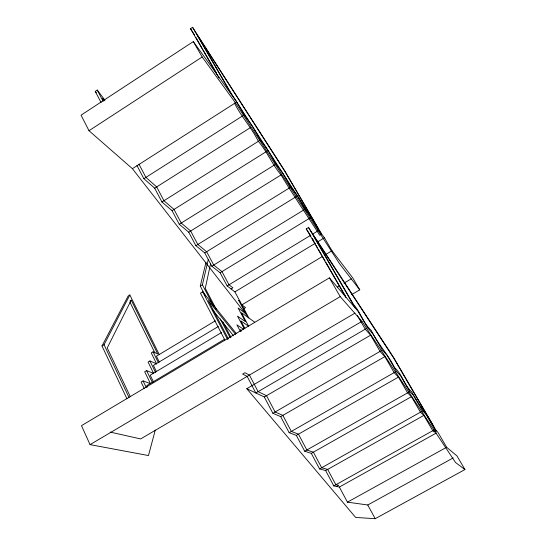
<?xml version="1.0" encoding="UTF-8"?>
<svg xmlns="http://www.w3.org/2000/svg" width="546" height="546" viewBox="0 0 546 546"><rect width="100%" height="100%" fill="white"/><g stroke="black" fill="none" stroke-linecap="round" stroke-linejoin="round"><path stroke-width="0.82" d="M210.565 263.848L205.269 288.329L216.223 309.227M213.718 306.402L202.409 284.807L208.272 259.527M205.405 295.918L200.28 286.104L206.013 262.169M155.276 430.098L148.471 455.555L90.049 444.635L81.497 425.655L329.395 277.859L358.053 311.309L367.608 327.791L372.925 333.838L382.35 350.068L387.107 355.323L396.396 371.314L400.648 375.839L409.814 391.591L413.595 395.454L422.631 410.967L425.982 414.216L434.896 429.504L437.844 432.186L446.635 447.256L456.927 455.869L464.939 469.553L375.204 518.7L355.623 517.431L246.806 388.704L361.957 321.369L455.528 462.496L464.939 469.553M156.661 363.936L151.269 352.928L153.057 351.849L157.746 353.979L131.238 300.15L107.221 347.945L130.241 396.512M126.945 398.792L101.993 345.959L104.047 344.71L129.852 294.97L159.179 354.463M101.993 345.959L128.139 296.021L129.852 294.97M101.119 102.614L95.25 91.366L97.243 90.056L104.934 100.205M218.987 77.928L190.506 28.658L192.574 27.3L284.705 170.734L321.662 234.118L319.744 235.278C306.941 215.104 293.298 195.475 281.053 174.925C272.215 164.558 267.212 151.665 258.333 141.325C251.645 127.764 241.202 116.66 234.473 103.126M351.685 294.622L359.753 289.851L352.771 277.934L331.982 250.723L324.433 237.783L318.823 230.357L311.193 217.274L305.118 209.159L297.413 195.918L290.847 187.073L283.053 173.683L275.962 164.046L268.086 150.498L260.422 140.008L252.47 126.31L244.198 114.906L236.165 101.044L193.304 41.592L81.061 115.165L88.991 130.712L132.398 168.68L248.887 318.018L234.896 291.871L227.136 285.92L220.113 272.761L211.821 266.202L204.736 252.887L195.877 245.68L188.739 232.2L179.259 224.29L172.065 210.647L161.937 201.979L154.689 188.179L143.851 178.699L136.937 165.465M88.991 130.712L202.17 56.975L193.304 41.592M132.398 168.68L235.435 102.832L339.612 263.8L359.753 289.851M143.851 178.699L243.489 115.356M154.689 188.179L250.396 127.621M161.937 201.979L260.422 140.008M172.065 210.647L267.41 150.921M179.259 224.29L275.273 164.469M188.739 232.2L281.053 174.925M195.877 245.68L290.847 187.073M204.736 252.887L296.758 196.321M130.091 300.86L131.238 300.15M211.821 266.202L305.118 209.159M220.113 272.761L310.551 217.663M200.28 286.104L202.409 284.807M236.404 333.667L202.675 291.851L200.464 293.188L224.897 340.056M345.925 297.515L306.265 228.897L308.558 227.505L393.366 357.084L436.39 430.869L434.275 432.043L432.753 430.705L423.853 415.41L420.447 412.196L411.425 396.683L407.582 392.854L398.437 377.102L394.123 372.618L384.848 356.627L380.023 351.412L370.618 335.176L365.233 329.177L357.357 315.561M227.136 285.92L310.346 235.497M312.524 234.173L318.823 230.357M231.06 288.936L232.917 287.81L229.013 284.787L221.976 271.628L213.732 265.035L206.641 251.72L197.823 244.478L190.67 230.999L181.238 223.055L174.031 209.418L163.95 200.716L156.688 186.909L145.905 177.395L138.971 164.162M234.896 291.871L314.974 243.502M317.158 242.185L324.433 237.783M215.295 320.836L156.422 356.21L159.309 362.073M322.536 256.402L241.858 304.88L245.529 307.603L243.707 308.695M325.443 254.654L331.982 250.723M156.586 363.793L149.932 360.954L148.082 362.059L153.631 373.437M218.339 326.488L153.406 365.417L156.368 371.478M153.522 373.382L146.608 370.618L144.704 371.758L150.464 383.661M221.492 332.562L150.198 375.191L153.446 381.879M150.259 383.572L143.066 380.903L141.107 382.077L144.274 388.67M224.447 339.278L146.785 385.599L147.488 387.059M337.387 287.066L339.585 285.756M343.98 283.149L351.31 278.801M90.049 444.635L340.213 296.635L361.957 321.369M354.968 313.124L140.656 438.929L110.251 432.111M366.421 328.487L255.828 392.97L247.167 376.406L242.629 374.065L244.922 372.713L249.433 375.075L258.108 391.639L266.537 395.693L275.109 411.998L282.855 415.37L291.339 431.422L298.464 434.179L306.845 449.986L313.384 452.177L321.676 467.745L327.682 469.41L335.872 484.746L338.663 485.339L336.623 486.479M246.806 388.704L264.312 396.983L370.618 335.176M264.312 396.983L272.877 413.288L381.763 350.409M272.877 413.288L280.685 416.625L384.848 356.627M280.685 416.625L289.148 432.678L395.83 371.642M289.148 432.678L296.328 435.401L398.437 377.102M296.328 435.401L304.695 451.208L409.254 391.905M304.695 451.208L311.295 453.364L411.425 396.683M311.295 453.364L319.567 468.932L421.901 411.377M319.567 468.932L325.628 470.563L423.853 415.41M325.628 470.563L333.804 485.899L434.179 429.907M333.804 485.899L339.366 487.046L436.363 433.012M339.366 487.046L347.447 502.156L446.635 447.256M347.447 502.156L367.772 504.989L453.214 457.917M241.728 330.637L240.397 329.764L241.168 331.224M243.646 329.32L236.889 324.829L240.363 331.395M254.723 322.188L241.4 312.667L248.648 326.249L240.916 320.946L244.847 328.344M239.912 301.249L238.663 300.314L245.7 313.465L238.104 307.985L245.359 321.58L237.517 316.141L244.205 328.733M212.53 309.875L233.538 335.763M235.613 334.411L208.367 300.689L228.358 338.923M104.204 100.573L102.662 98.533L103.836 100.778M95.25 91.366L96.28 92.718M202.17 56.975L235.435 102.832M312.339 238.745L313.745 240.882M306.265 228.897L310.94 236.008M190.506 28.658L194.663 35.101M192.574 27.3L231.757 94.936M308.558 227.505L355.146 307.91M195.864 37.401L202.211 48.382M203.057 49.843L216.605 73.273M312.298 238.766L315.281 243.932M316.134 245.407L317.41 247.618M318.263 249.092L321.246 254.252M322.099 255.726L325.088 260.892M325.942 262.367L345.55 296.287M329.395 277.859L340.213 296.635M367.772 504.989L375.204 518.7M222.809 321.785L230.958 337.332M220.277 318.912L230.105 337.681M97.243 90.056L103.119 101.303M202.675 291.851L227.552 339.462M129.887 301.965L154.859 352.771M153.057 351.849L158.463 362.858M149.932 360.954L155.487 372.331M146.608 370.618L152.375 382.521M143.066 380.903L146.239 387.496M104.047 344.71L129.047 397.536M433.428 426.187L432.923 425.716C426.958 413.561 417.663 403.992 411.725 391.816C403.999 385.271 402.306 374.187 394.546 367.642C388.09 354.252 377.62 343.775 371.198 330.357C363.233 323.198 360.66 312.196 353.467 304.47L314.162 236.643L394.021 358.592L433.428 426.187M318.611 229.252L317.656 227.989C289.36 182.664 259.8 138.165 231.013 93.141L197.925 36.043L284.773 171.212L318.611 229.252"/></g></svg>
